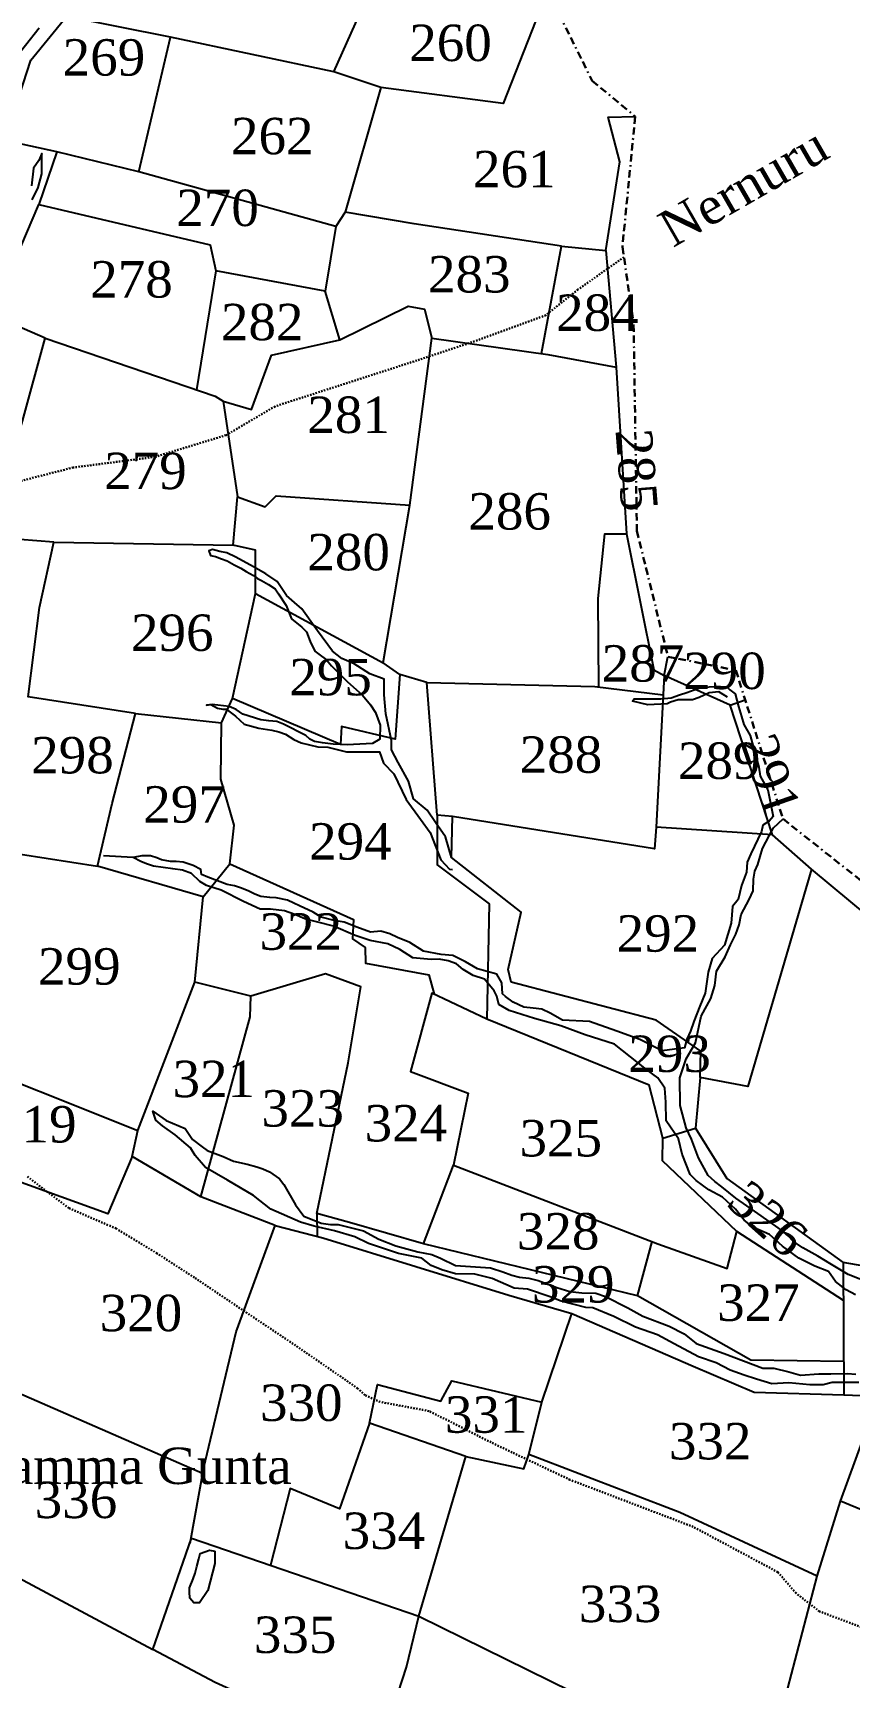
# Model space of a CAD drawing. Header units: inches. Extents: x 36 to 754, y 139 to 910.
# Drawn here: x 528.7 to 584.7, y 571.3 to 684.2 of the extents above; entities that cross this region are included whole.
import ezdxf

# ---------------------------------------------------------------- set-up
doc = ezdxf.new("R2010")
doc.units = ezdxf.units.IN
doc.header["$MEASUREMENT"] = 0
doc.linetypes.add('ACAD_ISO07W100', pattern=[3, 0, -3])
doc.linetypes.add('BORDER', pattern=[1.75, 0.5, -0.25, 0.5, -0.25, 0, -0.25])
for name, color, linetype, lineweight in [('FOOTPATH', 150, 'ACAD_ISO07W100', 30), ('ROAD', 1, 'Continuous', 25), ('VILL_BOUNDARY', 6, 'BORDER', 30)]:
    doc.layers.add(name, color=color, linetype=linetype, lineweight=lineweight)
for name, color, linetype in [('NALA', 4, 'Continuous'), ('SURVEY_BND', 7, 'Continuous'), ('SURVEY_NO', 7, 'Continuous'), ('TEXT', 7, 'Continuous'), ('WATER_BODY', 4, 'Continuous')]:
    doc.layers.add(name, color=color, linetype=linetype)
doc.styles.get("Standard").update_dxf_attribs({"font": 'TIMES.TTF'})

msp = doc.modelspace()

# ---------------------------------------------------------------- linework, layer by layer
at = {"layer": 'FOOTPATH', "ltscale": 0.0001}
for points in [[(569.26, 668.81), (566.11, 666.59), (563.9, 664.83), (559.02, 663.04), (555.24, 661.78), (545.32, 658.57), (541.96, 656.59), (537.08, 655.1), (531.47, 654.37), (527.75, 653.42), (521.15, 649.57), (515.05, 646.73), (511.02, 644.86), (507.74, 643.15), (505.36, 641.86), (500.64, 640.33), (499.07, 640.33)], [(586.86, 574.26), (582.68, 575.83), (581.07, 577.08), (579.82, 578.53), (574.01, 581.64), (565.56, 584.87), (560.32, 587.35), (555.89, 589.59), (552.54, 590.21), (551.5, 590.68), (550.99, 591.14), (550.18, 591.71), (546.73, 594.09), (544.07, 595.87), (539.79, 598.75), (537.23, 600.41), (534.41, 602.12), (531.18, 603.52), (529.68, 604.65), (528.27, 605.73)]]:
    msp.add_lwpolyline(points, dxfattribs=at)
at = {"layer": 'NALA'}
for points in [[(528.66, 672.76), (529.07, 673.6), (529.31, 674.54), (529.31, 675.14), (529.31, 675.92), (529.12, 675.46), (528.74, 674.93), (528.61, 673.72)], [(557.42, 627.6), (557.02, 629.01), (556.33, 629.99), (555.75, 630.85), (554.82, 631.63), (554.49, 632.84), (553.77, 634.12), (553.32, 634.99), (553.32, 635.63), (552.92, 637.45), (552.82, 638.76), (552.8, 639.84), (551.83, 640.2), (550.76, 640.9), (549.9, 641.25), (549.27, 641.77), (548.23, 643.16), (547.17, 644.67), (546.65, 645.1), (546.1, 645.59), (545.47, 646.54), (544.69, 647.07), (543.84, 647.54), (542.63, 648.21), (542.02, 648.51), (541.53, 648.61), (541.02, 648.75), (540.78, 648.64), (540.9, 648.34), (541.24, 648.25), (541.65, 648.09), (542.03, 647.97), (542.52, 647.69), (542.97, 647.45), (543.35, 647.22), (543.84, 646.96), (544.12, 646.76), (544.39, 646.62), (544.88, 646.33), (545.34, 646.04), (545.56, 645.69), (546.08, 644.9), (546.45, 643.97), (547.17, 643.41), (547.49, 643.08), (547.74, 642.42), (548.06, 641.76), (548.33, 641.56), (548.86, 641.16), (549.19, 640.75), (550.28, 639.67), (551.33, 638.74), (551.88, 638.08), (552.22, 637.56), (552.54, 636.69), (552.52, 635.71), (552.02, 635.43), (550.28, 635.32), (549.3, 635.38), (548.57, 635.46), (548.03, 635.55), (547.71, 635.72), (547.43, 635.98), (545.9, 636.76), (545.44, 636.93), (544.89, 636.98), (544.35, 637.05), (543.12, 637.43), (542.66, 637.75), (542.17, 637.97), (541.01, 638.11), (540.62, 638.06), (540.92, 638.1), (541.37, 637.85), (541.73, 637.77), (541.97, 637.77), (542.62, 637.3), (543.21, 636.76), (544.21, 636.47), (545.1, 636.33), (545.59, 636.22), (546.03, 636.06), (546.61, 635.7), (547.11, 635.46), (548.25, 635.2), (548.94, 635.18), (550.22, 634.85), (552.48, 634.85), (552.77, 634.06), (553.47, 633.34), (554.32, 631.58), (555.3, 630.23), (555.96, 629.31), (556.7, 627.43), (557.29, 626.79), (557.51, 626.77)], [(576.37, 638.6), (575.78, 638.97), (575.1, 638.89), (574.43, 638.58), (573.97, 638.42), (573.44, 638.42), (572.99, 638.42), (572.45, 638.27), (572.22, 638.15), (570.9, 638.08), (569.84, 638.32), (569.96, 638.49), (571.79, 638.49), (572.51, 638.55), (573.07, 638.76), (573.58, 638.93), (574.09, 639.1), (574.6, 639.28), (575.12, 639.32), (575.59, 639.34), (575.88, 639.34), (576.33, 639.32), (576.52, 639.1), (576.9, 638.83), (577.13, 637.96), (577.32, 637.28), (577.49, 636.73), (577.93, 635.98), (578.52, 633.8), (578.61, 633.17), (579.13, 632.23), (579.51, 630.4), (579.23, 630.09), (578.8, 629.81), (578.7, 629.38), (577.97, 627.84), (577.71, 627.28), (577.67, 626.59), (577.33, 625.68), (577.11, 624.71), (576.72, 624.22), (576.62, 623.09), (576.16, 621.58), (575.31, 620.65), (575.04, 619.73), (574.83, 618.28), (574.47, 617.39), (574.06, 616.34), (573.82, 615.67), (573.59, 615.12), (573.42, 614.53), (571.89, 614.32), (570.36, 615.09), (568.78, 615.66), (566.9, 616.33), (565.05, 616.43), (564.19, 616.91), (563.63, 617.18), (563.04, 617.26), (562.39, 617.32), (561.67, 617.67), (561.13, 618.04), (560.92, 618.23), (560.89, 618.98), (560.54, 619.59), (559.21, 619.96), (558.4, 620.43), (557.52, 620.87), (556.71, 620.94), (555.52, 621.17), (554.58, 621.75), (553.73, 622.09), (553.19, 622.36), (552.58, 622.53), (551.87, 622.46), (550.93, 622.82), (550.07, 623.16), (549.38, 623.27), (548.49, 623.49), (547.93, 623.85), (546.99, 624.28), (546.6, 624.45), (546.17, 624.67), (545.4, 624.82), (544.97, 624.84), (544.35, 624.92), (543.93, 625.07), (543.52, 625.29), (543.01, 625.48), (542.54, 625.65), (542.04, 625.74), (540.71, 626.25), (540.28, 626.42), (540.24, 626.76), (539.7, 627.04), (539.02, 627.28), (538.54, 627.32), (538.14, 627.32), (537.54, 627.43), (537.2, 627.58), (536.77, 627.7), (536.17, 627.7), (535.58, 627.59)], [(586.79, 598.11), (584.66, 598.96), (583.38, 599.71), (582.56, 600.22), (581.55, 600.79), (580.89, 601.23), (580.53, 601.61), (580.07, 602), (578.44, 603.15), (576.95, 604.21), (575.97, 604.98), (575.49, 605.34), (575.05, 605.77), (574.38, 606.98), (573.9, 608.26), (573.53, 609.04), (573.12, 610.57), (573.09, 612.46), (573.53, 613.76), (574.17, 614.87), (574.56, 616.69), (575.22, 617.91), (575.5, 618.81), (575.62, 619.78), (576.21, 620.77), (576.58, 621.59), (576.95, 622.32), (577.17, 622.98), (577.31, 623.68), (577.85, 624.72), (578.14, 625.3), (578.15, 626.11), (578.24, 626.65), (578.45, 627.11), (578.76, 628.22), (579.23, 629.08), (579.52, 629.64), (580.18, 630.24)], [(585.16, 597.56), (584.51, 597.91), (583.78, 598.48), (583.3, 599.16), (582.37, 599.54), (581.26, 600.08), (580.14, 600.91), (579.25, 601.72), (578.16, 602.19), (577.52, 602.69), (576.91, 603.45), (576.02, 604.27), (575.08, 604.78), (574.21, 605.42), (573.81, 605.84), (573.25, 607.22), (573, 608.27), (572.15, 609.51), (572.13, 610.79), (572.07, 611.76), (571.58, 612.46), (570.8, 613.04), (568.62, 614.78), (566.61, 615.42), (564.93, 616.03), (563.13, 616.55), (561.38, 617.1), (560.68, 617.49), (560.54, 618.08), (560.35, 618.45), (559.69, 619.23), (558.92, 619.5), (558.23, 619.91), (557.77, 620.3), (557.21, 620.49), (556.58, 620.62), (556.04, 620.59), (554.78, 620.71), (553.89, 621.27), (553.07, 621.67), (551.85, 621.89), (550.82, 622.25), (549.34, 622.89), (548.26, 623.16), (547.36, 623.38), (546.69, 623.67), (545.98, 623.93), (545, 624.05), (544.29, 624.05), (543.16, 624.57), (541.62, 625.34), (540.63, 625.67), (540.15, 625.95), (539.58, 626.49), (538.97, 626.72), (538.3, 626.81), (536.99, 626.99), (536.51, 627.17), (536.12, 627.31), (535.58, 627.59), (533.55, 627.7)], [(585.39, 591.54), (584.35, 591.54), (583.54, 591.54), (582.94, 591.39), (582.01, 591.39), (580.58, 591.53), (579.41, 591.45), (578.36, 591.77), (577.51, 592.06), (576.56, 592.4), (575.6, 592.89), (574.39, 593.32), (572.71, 594.2), (571.56, 594.82), (570.06, 595.34), (568.58, 596.08), (567.14, 596.67), (566.65, 596.69), (564.96, 597.13), (564.2, 597.44), (562.65, 597.96), (561.74, 598.03), (560.23, 598.68), (559.03, 598.98), (557.7, 599.01), (556.77, 599.28), (556.03, 599.59), (555.39, 600.08), (553.8, 600.41), (551.74, 601.09), (550.8, 601.54), (549.41, 601.96), (548.01, 602.27), (547.06, 602.55), (545.04, 603.44), (543.84, 604.39), (542.06, 605.44), (540.56, 606.3), (539.84, 607.13), (539.53, 607.67), (538.47, 608.56), (537.6, 609.16), (537.15, 609.55), (536.94, 610.17), (537.86, 609.54), (539.15, 608.98), (539.65, 608.24), (540.31, 607.73), (540.66, 607.47), (541.77, 607.06), (542.46, 606.75), (543.42, 606.54), (544.07, 606.35), (544.49, 606.22), (544.94, 606.02), (545.62, 605.53), (545.92, 605.14), (546.72, 603.74), (547.3, 602.97), (548.49, 602.48), (549.13, 602.4), (549.66, 602.39), (551.4, 601.96), (552.44, 601.38), (553.6, 600.94), (555.11, 600.52), (556.09, 600.34), (556.68, 600.09), (557.71, 599.58), (560.11, 599.42), (560.96, 599.15), (561.58, 598.92), (562.09, 598.77), (562.74, 598.7), (563.37, 598.54), (564.66, 598.08), (565.56, 597.8), (566.38, 597.71), (567.34, 597.68), (568, 597.46), (569.53, 596.67), (570.55, 596.11), (572.36, 595.41), (573.39, 594.88), (574.23, 594.23), (576.14, 593.54), (578.8, 592.53), (579.55, 592.54), (580.58, 592.29), (581.37, 592.05), (582.64, 592.14), (583.45, 592.15), (584.6, 592.16), (585.17, 592.13)]]:
    msp.add_lwpolyline(points, dxfattribs=at)
at = {"layer": 'ROAD'}
msp.add_lwpolyline([(527.27, 682.19), (529.13, 684.55)], dxfattribs=at)
at = {"layer": 'SURVEY_BND'}
for points in [[(549.35, 681.54), (538.14, 683.92), (531.02, 685.33), (535.75, 690.36), (541.69, 697.9)], [(552.58, 680.47), (549.35, 681.54), (552.34, 688.19), (563.21, 685.07)], [(530.34, 676.05), (526.77, 676.83), (528.56, 682.34), (531.02, 685.33)], [(564.85, 685.42), (563.21, 685.07), (560.98, 679.37), (552.58, 680.47), (550.13, 671.91)], [(535.98, 674.67), (538.14, 683.92)], [(568.02, 669.28), (568.97, 675.37), (568.18, 678.42), (570.04, 678.47)], [(549.5, 670.93), (535.98, 674.67), (530.34, 676.05), (529.11, 672.44), (540.87, 669.65), (541.25, 667.87)], [(529.54, 663.25), (525.79, 664.87), (527.5, 668.61), (529.11, 672.44)], [(564.98, 669.56), (554.88, 671.11), (550.13, 671.91), (549.5, 670.93), (548.76, 666.49)], [(563.6, 662.2), (564.98, 669.56), (568.02, 669.28), (568.73, 661.26)], [(541.77, 658.93), (543.71, 658.36), (545.07, 662.08), (549.77, 663.13), (548.76, 666.49), (541.25, 667.87), (539.93, 659.7)], [(549.77, 663.13), (554.45, 665.44), (555.58, 665.24), (556.08, 663.25)], [(530.15, 649.24), (527.8, 649.43), (525.87, 650.49), (528, 657.55), (529.54, 663.25), (541.22, 659.26), (541.77, 658.93), (542.74, 652.35)], [(555.74, 639.61), (553.88, 640.17), (552.73, 640.96), (554.57, 651.78), (556.08, 663.25), (564.04, 662.14), (568.73, 661.26), (569.43, 649.82)], [(543.97, 645.72), (543.99, 648.69), (542.44, 649.03), (542.74, 652.35), (544.65, 651.67), (545.4, 652.42), (554.57, 651.78)], [(527.8, 649.43), (527.03, 639.58), (526.08, 628.09), (533.15, 626.99)], [(535.74, 637.48), (528.38, 638.63), (529.16, 644.75), (530.15, 649.24), (542.44, 649.03)], [(567.54, 639.3), (567.5, 645.38), (567.95, 649.82), (569.43, 649.82), (571.32, 640.48), (572.03, 640.08)], [(553.88, 640.17), (553.56, 635.72), (549.88, 636.6), (549.81, 635.35), (542.4, 638.51), (543.97, 645.72), (552.73, 640.96)], [(572.03, 640.08), (572.28, 641.38)], [(556.45, 630.5), (555.74, 639.61), (567.27, 639.34), (571.96, 638.76)], [(579.46, 629.15), (576.55, 638.05), (572.03, 640.08), (571.47, 629.67)], [(542.22, 627.15), (542.51, 629.82), (541.6, 632.97), (541.65, 636.85), (542.4, 638.51)], [(576.55, 638.05), (577.58, 638.42)], [(540.4, 624.89), (533.15, 626.99), (534.15, 631.3), (535.74, 637.48), (541.65, 636.85)], [(574.5, 612.49), (574.53, 614.3), (571.47, 616.42), (561.53, 619.03), (561.32, 619.9), (562.2, 623.83), (557.42, 627.6), (557.51, 630.4), (556.45, 630.5), (556.45, 627.1), (560.02, 624.42), (559.86, 616.5)], [(582.14, 626.8), (579.46, 629.15), (571.47, 629.67), (571.36, 628.18), (557.51, 630.4)], [(548.2, 603.15), (550.35, 613.49), (551.2, 618.71), (548.78, 619.6), (543.65, 618.07), (539.82, 619.03), (540.4, 624.89), (542.22, 627.15), (550.7, 623.33), (550.63, 622), (551.5, 621.41), (551.54, 620.34), (555.87, 619.53), (556.24, 618.2)], [(616.75, 602.84), (613.19, 605.93), (605, 610.35), (598.39, 615.52), (597.8, 615.09), (587.39, 622.43), (582.14, 626.8), (577.77, 611.86), (574.5, 612.49), (574.17, 609.02), (576.33, 605.56), (584.3, 599.78)], [(540.22, 604.3), (535.51, 607.07), (535.91, 608.85), (539.82, 619.03)], [(545.34, 602.33), (540.22, 604.3), (543.62, 616.65), (543.65, 618.07)], [(571.94, 608.32), (570.99, 611.97), (559.86, 616.5), (556.09, 618.27), (554.62, 612.89), (558.57, 611.42), (557.56, 606.48), (571.59, 601.06), (576.34, 599.38), (577, 601.91)], [(535.51, 607.07), (533.84, 603.13), (521.99, 607.41), (520.46, 608.15), (522.37, 614.25), (535.91, 608.85)], [(584.32, 597.18), (577, 601.91), (571.91, 606.76), (571.94, 608.32), (574.17, 609.02)], [(570.19, 597.5), (555.52, 601.07), (557.56, 606.48)], [(555.52, 601.07), (550.42, 602.53), (548.2, 603.15), (548.21, 601.59)], [(539.49, 580.52), (540.43, 585.71), (542.66, 595.03), (545.34, 602.33), (548.61, 601.49), (561.37, 597.55), (565.68, 596.28)], [(584.34, 592.99), (577.97, 593.07), (570.19, 597.5), (571.2, 601.22)], [(617.64, 588.77), (621.57, 595.15), (616.49, 594.89), (611.86, 596.71), (607.45, 593.86), (597.31, 597.52), (584.3, 599.78), (584.35, 590.7), (595.78, 590.26), (614.08, 589.36)], [(582.52, 578.26), (573.09, 582.62), (562.73, 586.6), (563.62, 590.19), (565.68, 596.28), (574.01, 592.66), (578.19, 590.89), (584.35, 590.7)], [(540.35, 585.29), (524.81, 592.07), (522.44, 587.59), (521.38, 581.52), (536.94, 573.22)], [(558.42, 586.46), (551.81, 588.75), (552.36, 591.4), (556.69, 590.27), (557.46, 591.66), (563.62, 590.19)], [(610.58, 576.44), (593.52, 579.52), (584.12, 583.39), (586.75, 590.61)], [(551.81, 588.75), (549.74, 582.88), (546.35, 584.27), (545, 579)], [(555.19, 575.51), (558.42, 586.46), (562.39, 585.62), (562.73, 586.6)], [(580.25, 569.6), (582.52, 578.26), (584.12, 583.39)], [(552.36, 565.87), (541.21, 570.96), (536.94, 573.22), (539.6, 580.85), (555.19, 575.51)], [(562.63, 554.59), (563.76, 561.91), (552.36, 565.87), (554.34, 572), (555.19, 575.51), (570.14, 568.14)]]:
    msp.add_lwpolyline(points, dxfattribs=at)
at = {"layer": 'VILL_BOUNDARY'}
msp.add_lwpolyline([(563.63, 687.88), (567.08, 680.93), (570.04, 678.47), (569.16, 669.52), (569.93, 664.19), (570.15, 650.02), (572.28, 641.38), (576.94, 640.45), (580.18, 630.24), (591.41, 621.36)], dxfattribs=at)
at = {"layer": 'WATER_BODY'}
msp.add_lwpolyline([(541.19, 579.96), (541.19, 579.11), (540.7, 577.27), (540.14, 576.41), (539.75, 576.41), (539.47, 576.74), (539.45, 577.18), (539.45, 577.46), (539.7, 578.06), (539.84, 578.45), (539.96, 578.92), (540.1, 579.43), (540.19, 579.8), (540.19, 579.8), (540.82, 580.03), (541.19, 579.96)], dxfattribs=at)

# ---------------------------------------------------------------- texts
at = {"layer": 'SURVEY_NO'}
for s, p in [('260', (554.53, 682.28)), ('269', (530.75, 681.28)), ('262', (542.3, 675.88)), ('261', (558.91, 673.61)), ('270', (538.55, 670.95)), ('278', (532.64, 666.04)), ('283', (555.82, 666.39)), ('284', (564.61, 663.75)), ('282', (541.61, 663.11)), ('281', (547.54, 656.74)), ('279', (533.6, 652.89)), ('286', (558.59, 650.11)), ('280', (547.54, 647.31)), ('296', (535.44, 641.78)), ('295', (546.3, 638.73)), ('287', (567.74, 639.67)), ('290', (573.33, 639.16)), ('298', (528.59, 633.37)), ('288', (562.11, 633.41)), ('289', (572.97, 632.99)), ('297', (536.28, 629.99)), ('294', (547.66, 627.45)), ('322', (544.26, 621.26)), ('292', (568.76, 621.13)), ('299', (529.06, 618.87)), ('293', (569.57, 612.87)), ('321', (538.29, 611.14)), ('323', (544.39, 609.12)), ('319', (526.04, 608.03)), ('324', (551.47, 608.1)), ('325', (562.1, 607.07)), ('328', (561.92, 600.68)), ('329', (562.95, 597.04)), ('320', (533.29, 595.07)), ('327', (575.66, 595.78)), ('330', (544.29, 588.91)), ('331', (556.98, 588.1)), ('332', (572.35, 586.27)), ('Gurramma Gunta', (519.93, 584.58)), ('336', (528.83, 582.24)), ('334', (549.96, 580.12)), ('333', (566.17, 575.1)), ('335', (543.87, 572.98))]:
    msp.add_text(s, height=2.5, dxfattribs=at).set_placement(p)
for s, rotation, p in [('285', 274.4039, (568.68, 656.93)), ('291', 289.1137, (577.23, 635.51)), ('326', 318.2723, (576.2, 603.75))]:
    msp.add_text(s, height=2.5, rotation=rotation, dxfattribs=at).set_placement(p)
at = {"layer": 'TEXT'}
msp.add_text('Nernuru', height=2.5, rotation=29.9537, dxfattribs=at).set_placement((572.63, 669.44))

doc.saveas('drawing.dxf')
